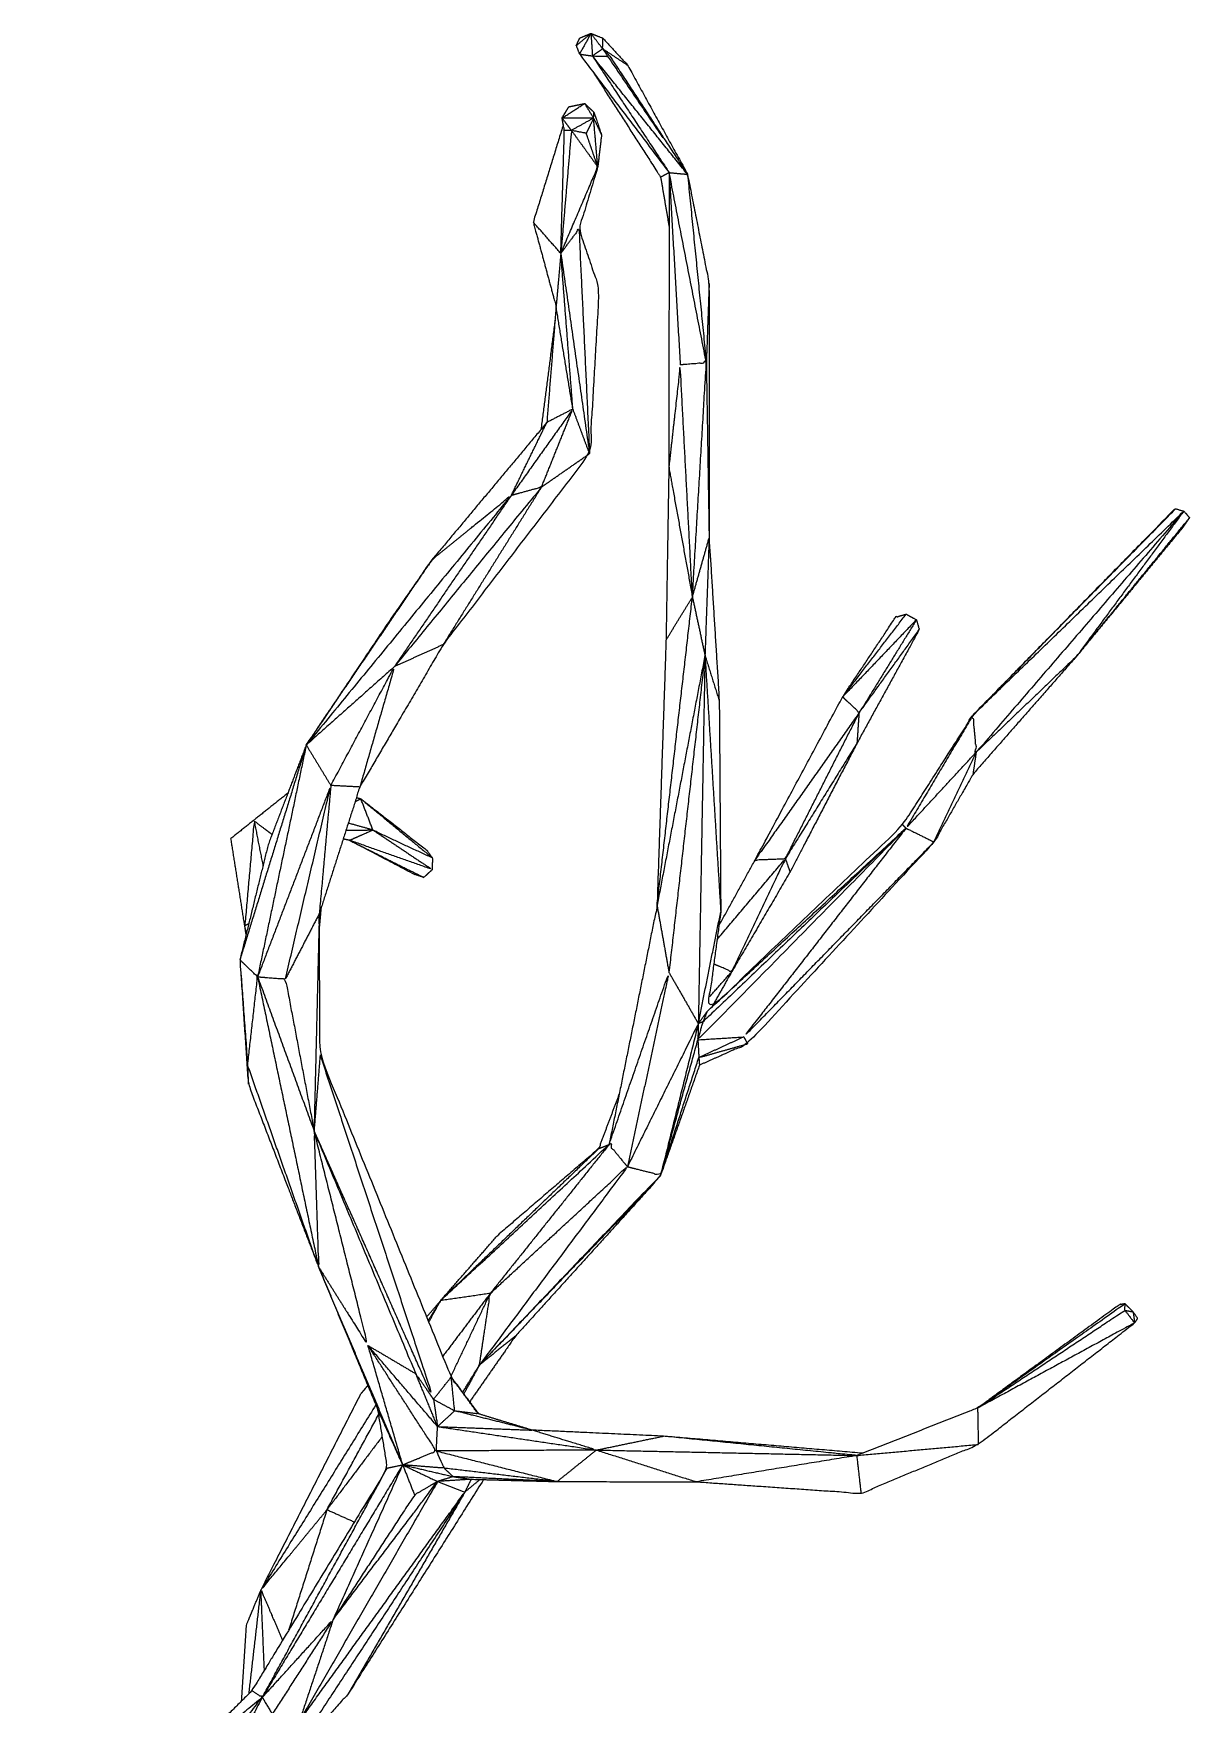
# Model space of a CAD drawing. Header units: centimetres. Extents: x 7653 to 15270, y 5751 to 14937.
# Drawn here: x 9542 to 9907, y 13782 to 14310 of the extents above; entities that cross this region are included whole.
import ezdxf

# ---------------------------------------------------------------- set-up
doc = ezdxf.new("R2010")
doc.units = ezdxf.units.CM
doc.layers.add('Make2D$Visible$Curves$Layer0', color=7, linetype='Continuous', true_color=0x000000)

msp = doc.modelspace()

# ---------------------------------------------------------------- linework, layer by layer
at = {"layer": 'Make2D$Visible$Curves$Layer0'}
for points in [[(9717.91, 14310.2), (9715.58, 14308.26), (9713.26, 14306.32)], [(9717.91, 14310.2), (9718.14, 14306.65), (9718.37, 14303.09)], [(9721.58, 14305.35), (9719.75, 14307.78), (9717.91, 14310.2)], [(9721.58, 14305.35), (9719.98, 14304.22), (9718.37, 14303.09)], [(9718.37, 14303.09), (9730.48, 14284.67), (9742.6, 14266.25)], [(9721.58, 14305.35), (9731.08, 14291.3), (9740.58, 14277.26)], [(9718.74, 14283.49), (9717.33, 14285.78), (9715.92, 14288.07)], [(9718.74, 14283.49), (9713.77, 14283.49), (9708.81, 14283.49)], [(9718.74, 14283.49), (9715.23, 14281.53), (9711.73, 14279.57)], [(9718.74, 14283.49), (9718.79, 14284.4), (9718.85, 14285.31)], [(9718.74, 14283.49), (9719.99, 14280.81), (9721.24, 14278.12)], [(9711.73, 14279.57), (9710.62, 14279.55), (9709.51, 14279.52)], [(9711.73, 14279.57), (9715.9, 14273.82), (9720.06, 14268.07)], [(9742.6, 14266.25), (9741.25, 14265.52), (9739.91, 14264.8)], [(9742.6, 14266.25), (9745.5, 14265.98), (9748.4, 14265.71)], [(9748.4, 14265.71), (9751.37, 14235.95), (9754.35, 14206.2)], [(9708.4, 14240.73), (9704.05, 14245.66), (9699.69, 14250.6)], [(9708.4, 14240.73), (9712.93, 14209.12), (9717.47, 14177.51)], [(9755.23, 14231.2), (9754.79, 14218.7), (9754.35, 14206.2)], [(9712.2, 14191.61), (9709.55, 14207.77), (9706.9, 14223.92)], [(9706.57, 14219.69), (9704.35, 14202.41), (9702.13, 14185.14)], [(9754.35, 14206.2), (9754.78, 14178.52), (9755.22, 14150.85)], [(9712.2, 14191.61), (9708.09, 14189.48), (9703.98, 14187.35)], [(9717.47, 14177.51), (9714.84, 14184.56), (9712.2, 14191.61)], [(9692.77, 14164.37), (9698.37, 14175.86), (9703.98, 14187.35)], [(9702.32, 14166.99), (9709.89, 14172.25), (9717.47, 14177.51)], [(9702.32, 14166.99), (9686.78, 14142.1), (9671.24, 14117.2)], [(9692.77, 14164.37), (9674.31, 14137.31), (9655.86, 14110.26)], [(9838.57, 14094.96), (9870.55, 14127.52), (9902.53, 14160.09)], [(9871.14, 14113.38), (9889.04, 14135.33), (9906.95, 14157.28)], [(9749.95, 14132.23), (9752.58, 14141.54), (9755.22, 14150.85)], [(9755.22, 14150.85), (9754.56, 14132.33), (9753.91, 14113.82)], [(9738.78, 14034.79), (9744.36, 14083.51), (9749.95, 14132.23)], [(9741.62, 14118.61), (9745.79, 14125.42), (9749.95, 14132.23)], [(9671.24, 14117.2), (9663.55, 14113.73), (9655.86, 14110.26)], [(9802.67, 14095.75), (9812.13, 14108.85), (9821.58, 14121.94)], [(9753.91, 14113.82), (9746.34, 14074.31), (9738.78, 14034.79)], [(9753.91, 14113.82), (9748.23, 14063.76), (9742.54, 14013.69)], [(9753.91, 14113.82), (9752.86, 14055.66), (9751.81, 13997.51)], [(9753.91, 14113.82), (9756.41, 14073.31), (9758.9, 14032.8)], [(9655.86, 14110.26), (9641.93, 14097.87), (9628, 14085.49)], [(9802.02, 14086.26), (9802.34, 14091), (9802.67, 14095.75)], [(9628, 14085.49), (9617.52, 14051.57), (9607.04, 14017.64)], [(9628, 14085.49), (9620.32, 14048.89), (9612.64, 14012.3)], [(9628, 14085.49), (9631.88, 14079.1), (9635.76, 14072.71)], [(9802.02, 14086.26), (9790.66, 14067.93), (9779.3, 14049.61)], [(9826.23, 14054.87), (9832.94, 14069.09), (9839.66, 14083.31)], [(9838.63, 14076.37), (9839.15, 14079.84), (9839.66, 14083.31)], [(9622.18, 14070.28), (9613.2, 14063.13), (9604.21, 14055.98)], [(9644.92, 14072.22), (9640.34, 14072.46), (9635.76, 14072.71)], [(9643.47, 14067.68), (9644.35, 14068.09), (9645.24, 14068.5)], [(9645.24, 14068.5), (9656.53, 14059.18), (9667.83, 14049.85)], [(9649.05, 14058.66), (9647.14, 14063.58), (9645.24, 14068.5)], [(9611.54, 14061.48), (9612.93, 14054.42), (9614.33, 14047.36)], [(9649.05, 14058.66), (9645.16, 14059.73), (9641.27, 14060.81)], [(9817.4, 14059.24), (9816.89, 14059.72), (9816.39, 14060.21)], [(9817.4, 14059.24), (9821.81, 14057.05), (9826.23, 14054.87)], [(9640.57, 14058.62), (9644.81, 14058.64), (9649.05, 14058.66)], [(9641.65, 14055.4), (9653.39, 14049.53), (9665.14, 14043.66)], [(9779.3, 14049.61), (9780.04, 14047.49), (9780.77, 14045.38)], [(9632.14, 14027.28), (9632.47, 14030.83), (9632.8, 14034.38)], [(9738.78, 14034.79), (9740.66, 14024.24), (9742.54, 14013.69)], [(9751.81, 13997.51), (9755.35, 14015.15), (9758.9, 14032.8)], [(9609.83, 14029.04), (9609.21, 14028.72), (9608.59, 14028.39)], [(9609.08, 14025.98), (9608.84, 14027.19), (9608.59, 14028.39)], [(9632.11, 14032.21), (9626.76, 14021.91), (9621.42, 14011.61)], [(9612.64, 14012.3), (9622.25, 13966.51), (9631.87, 13920.73)], [(9742.54, 14013.69), (9747.17, 14005.6), (9751.81, 13997.51)], [(9755.3, 14005.92), (9758.84, 14009.91), (9762.38, 14013.91)], [(9751.81, 13997.51), (9753.25, 13999.48), (9754.7, 14001.46)], [(9751.81, 13997.51), (9745.86, 13973.6), (9739.91, 13949.69)], [(9751.81, 13997.51), (9751.74, 13994.95), (9751.67, 13992.4)], [(9739.91, 13949.69), (9745.79, 13971.04), (9751.67, 13992.4)], [(9751.67, 13992.4), (9758.91, 13992.85), (9766.15, 13993.3)], [(9751.67, 13992.4), (9751.83, 13989.59), (9751.98, 13986.78)], [(9766.15, 13993.3), (9766.76, 13992.22), (9767.36, 13991.13)], [(9632.38, 13987.63), (9631.42, 13975.67), (9630.46, 13963.72)], [(9739.91, 13949.69), (9745.95, 13968.23), (9751.98, 13986.78)], [(9751.98, 13986.78), (9752.08, 13985.58), (9752.17, 13984.38)], [(9723.63, 13959.32), (9704.87, 13935.82), (9686.11, 13912.31)], [(9720.31, 13958.01), (9721.97, 13958.67), (9723.63, 13959.32)], [(9737.08, 13946.26), (9709.89, 13917.98), (9682.7, 13889.71)], [(9658.45, 13858.17), (9645.16, 13889.45), (9631.87, 13920.73)], [(9686.11, 13912.31), (9678.25, 13911.17), (9670.4, 13910.02)], [(9686.11, 13912.31), (9678.62, 13902.39), (9671.13, 13892.47)], [(9673.71, 13886.13), (9679.91, 13899.22), (9686.11, 13912.31)], [(9647.49, 13895.87), (9655.06, 13891.4), (9662.63, 13886.93)], [(9658.45, 13858.17), (9652.97, 13877.02), (9647.49, 13895.87)], [(9669.47, 13870.26), (9658.48, 13883.07), (9647.49, 13895.87)], [(9668.19, 13878.86), (9670.99, 13882.39), (9673.79, 13885.93)], [(9677.42, 13881.08), (9680.06, 13885.4), (9682.7, 13889.71)], [(9669.47, 13870.26), (9672.16, 13872.76), (9674.85, 13875.25)], [(9699.28, 13869.14), (9687.07, 13872.19), (9674.85, 13875.25)], [(9840.01, 13876.1), (9840.11, 13870.36), (9840.22, 13864.62)], [(9669.06, 13862.55), (9669.26, 13866.41), (9669.47, 13870.26)], [(9669.47, 13870.26), (9684.38, 13869.7), (9699.28, 13869.14)], [(9651.94, 13867.04), (9643.23, 13855.5), (9634.51, 13843.95)], [(9719.64, 13862.85), (9730.21, 13865.04), (9740.79, 13867.23)], [(9801.83, 13861.12), (9821.03, 13862.87), (9840.22, 13864.62)], [(9719.64, 13862.85), (9694.35, 13862.7), (9669.06, 13862.55)], [(9669.06, 13862.55), (9688.15, 13857.72), (9707.24, 13852.89)], [(9719.64, 13862.85), (9713.44, 13857.87), (9707.24, 13852.89)], [(9719.64, 13862.85), (9735.4, 13857.83), (9751.16, 13852.82)], [(9801.83, 13861.12), (9776.5, 13856.97), (9751.16, 13852.82)], [(9801.83, 13861.12), (9802.5, 13855.17), (9803.17, 13849.21)], [(9658.45, 13858.17), (9636.28, 13821.44), (9614.12, 13784.71)], [(9614.12, 13784.71), (9633.84, 13820.93), (9653.55, 13857.16)], [(9658.45, 13858.17), (9647.47, 13833.76), (9636.49, 13809.36)], [(9658.45, 13858.17), (9660.31, 13853.42), (9662.18, 13848.67)], [(9658.45, 13858.17), (9663.95, 13855.55), (9669.46, 13852.92)], [(9680.08, 13853.62), (9674.77, 13853.27), (9669.46, 13852.92)], [(9671.53, 13857.12), (9672.96, 13855.79), (9674.38, 13854.45)], [(9707.24, 13852.89), (9689.39, 13855.01), (9671.53, 13857.12)], [(9707.24, 13852.89), (9690.81, 13853.67), (9674.38, 13854.45)], [(9674.38, 13854.45), (9677.23, 13854.03), (9680.08, 13853.62)], [(9680.08, 13853.62), (9679.08, 13851.6), (9678.09, 13849.59)], [(9682.86, 13853.54), (9680.48, 13851.56), (9678.09, 13849.59)], [(9678.09, 13849.59), (9659.67, 13817.74), (9641.26, 13785.89)], [(9669.46, 13852.92), (9673.77, 13851.25), (9678.09, 13849.59)], [(9634.51, 13843.95), (9628.47, 13824.94), (9622.43, 13805.93)], [(9643.18, 13840.08), (9638.85, 13842.02), (9634.51, 13843.95)], [(9614.78, 13793.34), (9614.24, 13806), (9613.7, 13818.66)], [(9636.49, 13809.36), (9631.2, 13793.35), (9625.9, 13777.34)], [(9614.12, 13784.71), (9603.17, 13764.16), (9592.21, 13743.62)]]:
    msp.add_open_spline(points, degree=2, dxfattribs=at)
for points, knots in [([(9713.26, 14306.32), (9713.81, 14307.54), (9714.37, 14308.76), (9716.14, 14309.48), (9717.91, 14310.2), (9719.8, 14309.45), (9721.69, 14308.7), (9725.61, 14304.4), (9729.54, 14300.09), (9738.97, 14282.9), (9748.4, 14265.71), (9751.81, 14248.45), (9755.23, 14231.2), (9755.23, 14191.02), (9755.22, 14150.85), (9756.83, 14125.11), (9758.44, 14099.37), (9758.67, 14066.08), (9758.9, 14032.8), (9756.8, 14017.13), (9754.7, 14001.46), (9785.54, 14030.83), (9816.39, 14060.21), (9827.48, 14077.59), (9838.57, 14094.96), (9870.05, 14127.14), (9901.54, 14159.31), (9902.03, 14159.7), (9902.53, 14160.09), (9903.83, 14159.72), (9905.13, 14159.36), (9906.04, 14158.32), (9906.95, 14157.28), (9906.05, 14155.96), (9905.14, 14154.63), (9888.14, 14134.01), (9871.14, 14113.38), (9854.88, 14094.88), (9838.63, 14076.37), (9832.43, 14065.62), (9826.23, 14054.87), (9796.79, 14023), (9767.36, 13991.13), (9759.76, 13987.76), (9752.17, 13984.38)], [-2, -2, -2, -1, -1, 0, 0, 1, 1, 2, 2, 3, 3, 4, 4, 5, 5, 6, 6, 7, 7, 8, 8, 9, 9, 10, 10, 11, 11, 12, 12, 13, 13, 14, 14, 15, 15, 16, 16, 17, 17, 18, 18, 19, 19, 20, 20, 20]), ([(9717.91, 14310.2), (9716.1, 14306.94), (9714.28, 14303.68), (9716.33, 14303.38), (9718.37, 14303.09)], [0, 0, 0, 1, 1, 2, 2, 2]), ([(9729.54, 14300.09), (9725.56, 14302.72), (9721.58, 14305.35), (9721.63, 14307.02), (9721.69, 14308.7)], [0, 0, 0, 1, 1, 2, 2, 2]), ([(9713.26, 14306.32), (9713.77, 14305), (9714.28, 14303.68), (9728.44, 14284.96), (9742.6, 14266.25)], [-1, -1, -1, 0, 0, 1, 1, 1]), ([(9748.4, 14265.71), (9733.38, 14284.4), (9718.37, 14303.09), (9720.79, 14303.02), (9723.2, 14302.96)], [0, 0, 0, 1, 1, 1.865737, 1.865737, 1.865737]), ([(9721.58, 14305.35), (9722.77, 14304.14), (9723.95, 14302.94), (9736.17, 14284.32), (9748.4, 14265.71)], [0, 0, 0, 1, 1, 2, 2, 2]), ([(9718.71, 14297.82), (9729.31, 14281.31), (9739.91, 14264.8), (9741.24, 14257.01), (9742.58, 14249.22)], [0.20466, 0.20466, 0.20466, 1, 1, 1.253731, 1.253731, 1.253731]), ([(9710.92, 14287.05), (9713.42, 14287.56), (9715.92, 14288.07), (9717.39, 14286.69), (9718.85, 14285.31), (9720.05, 14281.72), (9721.24, 14278.12), (9720.65, 14273.1), (9720.06, 14268.07), (9717.09, 14258.23), (9714.11, 14248.39), (9717.29, 14238.99), (9720.48, 14229.59), (9718.97, 14203.55), (9717.47, 14177.51), (9694.35, 14147.36), (9671.24, 14117.2), (9658.08, 14094.71), (9644.92, 14072.22), (9638.51, 14052.22), (9632.11, 14032.21)], [-1, -1, -1, 0, 0, 1, 1, 2, 2, 3, 3, 4, 4, 5, 5, 6, 6, 7, 7, 8, 8, 9, 9, 9]), ([(9708.4, 14240.73), (9708.95, 14260.13), (9709.51, 14279.52), (9709.16, 14281.51), (9708.81, 14283.49), (9709.87, 14285.27), (9710.92, 14287.05)], [-2, -2, -2, -1, -1, 0, 0, 1, 1, 1]), ([(9711.73, 14279.57), (9710.27, 14281.53), (9708.81, 14283.49), (9712.36, 14285.78), (9715.92, 14288.07)], [0, 0, 0, 1, 1, 2, 2, 2]), ([(9709.18, 14281.4), (9704.44, 14266), (9699.69, 14250.6), (9703.3, 14237.26), (9706.9, 14223.92), (9705.44, 14205.64), (9703.98, 14187.35)], [0.155044, 0.155044, 0.155044, 1, 1, 2, 2, 3, 3, 3]), ([(9720.06, 14268.07), (9719.4, 14275.78), (9718.74, 14283.49), (9717.58, 14281.08), (9716.42, 14278.67)], [0, 0, 0, 1, 1, 2, 2, 2]), ([(9708.4, 14240.73), (9710.07, 14260.15), (9711.73, 14279.57), (9714.08, 14279.12), (9716.42, 14278.67), (9718.24, 14273.37), (9720.06, 14268.07), (9714.23, 14254.4), (9708.4, 14240.73)], [0, 0, 0, 1, 1, 2, 2, 3, 3, 4, 4, 4]), ([(9742.6, 14266.25), (9742.55, 14219.71), (9742.5, 14173.17), (9742.06, 14145.89), (9741.62, 14118.61), (9740.2, 14076.7), (9738.78, 14034.79), (9731.2, 13997.06), (9723.63, 13959.32)], [0, 0, 0, 1, 1, 2, 2, 3, 3, 4, 4, 4]), ([(9754.35, 14206.2), (9748.47, 14236.22), (9742.6, 14266.25), (9744.35, 14235.89), (9746.1, 14205.53)], [0, 0, 0, 1, 1, 2, 2, 2]), ([(9708.4, 14240.73), (9711.25, 14244.56), (9714.11, 14248.39), (9715.79, 14212.95), (9717.47, 14177.51)], [0, 0, 0, 1, 1, 2, 2, 2]), ([(9712.2, 14191.61), (9710.3, 14216.17), (9708.4, 14240.73), (9707.65, 14232.33), (9706.9, 14223.92)], [0, 0, 0, 1, 1, 2, 2, 2]), ([(9749.95, 14132.23), (9752.15, 14169.21), (9754.35, 14206.2), (9750.22, 14205.86), (9746.1, 14205.53)], [0, 0, 0, 1, 1, 2, 2, 2]), ([(9749.95, 14132.23), (9746.22, 14152.7), (9742.5, 14173.17), (9744.3, 14189.35), (9746.1, 14205.53), (9748.02, 14168.88), (9749.95, 14132.23)], [0, 0, 0, 1, 1, 2, 2, 3, 3, 3]), ([(9702.32, 14166.99), (9707.26, 14179.3), (9712.2, 14191.61), (9702.49, 14177.99), (9692.77, 14164.37)], [0, 0, 0, 1, 1, 2, 2, 2]), ([(9703.98, 14187.35), (9685.88, 14165.71), (9667.78, 14144.07), (9661.34, 14134.87), (9654.91, 14125.67), (9641.46, 14105.58), (9628, 14085.49), (9621.99, 14069.76), (9615.97, 14054.04), (9611.5, 14035.84), (9607.04, 14017.64), (9608.36, 13998), (9609.68, 13978.36), (9620.77, 13949.54), (9631.87, 13920.73), (9641.18, 13898.31), (9650.49, 13875.89), (9652.02, 13866.52), (9653.55, 13857.16), (9632.2, 13822.01), (9610.84, 13786.85), (9597.32, 13773.41), (9583.8, 13759.97), (9563.23, 13736.35), (9542.66, 13712.73), (9542.25, 13711.83), (9541.84, 13710.93)], [0, 0, 0, 1, 1, 2, 2, 3, 3, 4, 4, 5, 5, 6, 6, 7, 7, 8, 8, 9, 9, 10, 10, 11, 11, 12, 12, 12.056202, 12.056202, 12.056202]), ([(9692.77, 14164.37), (9697.54, 14165.68), (9702.32, 14166.99), (9679.09, 14138.63), (9655.86, 14110.26)], [0, 0, 0, 1, 1, 2, 2, 2]), ([(9628, 14085.49), (9660.39, 14124.93), (9692.77, 14164.37), (9680.27, 14154.22), (9667.78, 14144.07), (9647.89, 14114.78), (9628, 14085.49)], [0, 0, 0, 1, 1, 2, 2, 3, 3, 3]), ([(9905.13, 14159.36), (9871.85, 14127.16), (9838.57, 14094.96), (9839.12, 14089.14), (9839.66, 14083.31), (9872.4, 14121.34), (9905.13, 14159.36)], [0, 0, 0, 1, 1, 2, 2, 3, 3, 3]), ([(9905.13, 14159.36), (9888.13, 14136.37), (9871.14, 14113.38), (9855.4, 14098.35), (9839.66, 14083.31)], [0, 0, 0, 1, 1, 2, 2, 2]), ([(9749.95, 14132.23), (9751.93, 14123.03), (9753.91, 14113.82), (9756.17, 14106.59), (9758.44, 14099.37)], [0, 0, 0, 1, 1, 2, 2, 2]), ([(9758.31, 14028.4), (9764.04, 14038.81), (9769.78, 14049.23), (9783.57, 14074.95), (9797.37, 14100.66), (9805.77, 14113.28), (9814.17, 14125.89), (9815.82, 14126.35), (9817.46, 14126.82), (9819.08, 14125.93), (9820.7, 14125.04), (9821.14, 14123.49), (9821.58, 14121.94), (9811.8, 14104.1), (9802.02, 14086.26), (9791.39, 14065.82), (9780.77, 14045.38), (9771.58, 14029.64), (9762.38, 14013.91), (9759.21, 14008.3), (9756.04, 14002.7)], [1.332357, 1.332357, 1.332357, 2, 2, 3, 3, 4, 4, 5, 5, 6, 6, 7, 7, 8, 8, 9, 9, 10, 10, 10.54318, 10.54318, 10.54318]), ([(9820.7, 14125.04), (9811.68, 14110.39), (9802.67, 14095.75), (9800.02, 14098.21), (9797.37, 14100.66)], [0, 0, 0, 1, 1, 2, 2, 2]), ([(9820.7, 14125.04), (9809.03, 14112.85), (9797.37, 14100.66), (9807.42, 14113.74), (9817.46, 14126.82)], [0, 0, 0, 1, 1, 2, 2, 2]), ([(9635.76, 14072.71), (9645.81, 14091.48), (9655.86, 14110.26), (9650.39, 14091.24), (9644.92, 14072.22)], [0, 0, 0, 1, 1, 2, 2, 2]), ([(9802.67, 14095.75), (9790.99, 14072.68), (9779.3, 14049.61), (9774.54, 14049.42), (9769.78, 14049.23), (9786.22, 14072.49), (9802.67, 14095.75)], [0, 0, 0, 1, 1, 2, 2, 3, 3, 3]), ([(9838.57, 14094.96), (9827.99, 14077.1), (9817.4, 14059.24), (9828.53, 14071.27), (9839.66, 14083.31)], [0, 0, 0, 1, 1, 2, 2, 2]), ([(9621.42, 14011.61), (9628.59, 14042.16), (9635.76, 14072.71), (9624.2, 14042.5), (9612.64, 14012.3)], [0, 0, 0, 1, 1, 2, 2, 2]), ([(9635.76, 14072.71), (9633.93, 14052.46), (9632.11, 14032.21), (9631.28, 13997.97), (9630.46, 13963.72)], [0, 0, 0, 1, 1, 2, 2, 2]), ([(9643.84, 14068.9), (9644.54, 14068.7), (9645.24, 14068.5), (9655.65, 14060.38), (9666.06, 14052.27), (9666.94, 14051.06), (9667.83, 14049.85), (9667.81, 14048.01), (9667.8, 14046.17), (9666.47, 14044.92), (9665.14, 14043.66), (9663.57, 14044.18), (9662, 14044.69), (9651.82, 14050.05), (9641.65, 14055.4), (9640.65, 14055.6), (9639.66, 14055.8)], [0.924589, 0.924589, 0.924589, 1, 1, 2, 2, 3, 3, 4, 4, 5, 5, 6, 6, 7, 7, 7.125681, 7.125681, 7.125681]), ([(9617.19, 14057.23), (9614.36, 14059.36), (9611.54, 14061.48), (9610.06, 14044.94), (9608.59, 14028.39)], [0.306591, 0.306591, 0.306591, 1, 1, 2, 2, 2]), ([(9817.4, 14059.24), (9784.53, 14025.82), (9751.67, 13992.4), (9752.51, 13995.26), (9753.36, 13998.12)], [0, 0, 0, 1, 1, 2, 2, 2]), ([(9817.4, 14059.24), (9786.05, 14030.35), (9754.7, 14001.46), (9754.03, 13999.79), (9753.36, 13998.12), (9785.38, 14028.68), (9817.4, 14059.24)], [0, 0, 0, 1, 1, 2, 2, 3, 3, 3]), ([(9817.4, 14059.24), (9791.78, 14026.27), (9766.15, 13993.3), (9796.19, 14024.09), (9826.23, 14054.87)], [0, 0, 0, 1, 1, 2, 2, 2]), ([(9609, 14025.63), (9608.79, 14027.01), (9608.59, 14028.39), (9606.4, 14042.19), (9604.21, 14055.98)], [-0.057646, -0.057646, -0.057646, 0, 0, 1, 1, 1]), ([(9641.65, 14055.4), (9645.35, 14057.03), (9649.05, 14058.66), (9658.44, 14054.25), (9667.83, 14049.85)], [0, 0, 0, 1, 1, 2, 2, 2]), ([(9649.05, 14058.66), (9658.42, 14052.41), (9667.8, 14046.17), (9654.72, 14050.79), (9641.65, 14055.4)], [0, 0, 0, 1, 1, 2, 2, 2]), ([(9757.73, 14024.09), (9768.52, 14036.85), (9779.3, 14049.61), (9770.84, 14031.76), (9762.38, 14013.91), (9759.54, 14015.11), (9756.69, 14016.31)], [-0.807874, -0.807874, -0.807874, 0, 0, 1, 1, 1.581795, 1.581795, 1.581795]), ([(9682.55, 13874.22), (9678.17, 13880.07), (9673.79, 13885.93), (9653.08, 13936.78), (9632.38, 13987.63), (9632.24, 14009.92), (9632.11, 14032.21)], [-0.691622, -0.691622, -0.691622, 0, 0, 1, 1, 2, 2, 2]), ([(9609.49, 13984.41), (9611.07, 13998.35), (9612.64, 14012.3), (9609.84, 14014.97), (9607.04, 14017.64), (9608.27, 14001.03), (9609.49, 13984.41), (9609.59, 13981.38), (9609.68, 13978.36)], [0, 0, 0, 1, 1, 2, 2, 3, 3, 4, 4, 4]), ([(9612.64, 14012.3), (9621.55, 13988.01), (9630.46, 13963.72), (9631.16, 13942.22), (9631.87, 13920.73), (9620.68, 13952.57), (9609.49, 13984.41)], [0, 0, 0, 1, 1, 2, 2, 3, 3, 3]), ([(9612.64, 14012.3), (9617.03, 14011.95), (9621.42, 14011.61), (9625.94, 13987.66), (9630.46, 13963.72)], [0, 0, 0, 1, 1, 2, 2, 2]), ([(9723.63, 13959.32), (9733.08, 13986.51), (9742.54, 14013.69), (9735.98, 13983.01), (9729.41, 13952.33)], [0, 0, 0, 1, 1, 2, 2, 2]), ([(9753.36, 13998.12), (9752.58, 13997.81), (9751.81, 13997.51), (9740.61, 13974.92), (9729.41, 13952.33)], [0, 0, 0, 1, 1, 2, 2, 2]), ([(9766.15, 13993.3), (9759.07, 13990.04), (9751.98, 13986.78), (9759.67, 13988.96), (9767.36, 13991.13)], [0, 0, 0, 1, 1, 2, 2, 2]), ([(9632.38, 13987.63), (9650.28, 13933.24), (9668.19, 13878.86), (9649.33, 13921.29), (9630.46, 13963.72)], [0, 0, 0, 1, 1, 2, 2, 2]), ([(9752.17, 13984.38), (9746.04, 13967.03), (9739.91, 13949.69), (9738.49, 13947.97), (9737.08, 13946.26)], [-1, -1, -1, 0, 0, 1, 1, 1]), ([(9726.85, 13975.37), (9723.58, 13966.69), (9720.31, 13958.01), (9704.38, 13944.33), (9688.45, 13930.65)], [0.54267, 0.54267, 0.54267, 1, 1, 2, 2, 2]), ([(9668.19, 13878.86), (9665.41, 13882.89), (9662.63, 13886.93), (9646.55, 13925.33), (9630.46, 13963.72)], [0, 0, 0, 1, 1, 2, 2, 2]), ([(9631.87, 13920.73), (9639.68, 13908.3), (9647.49, 13895.87), (9638.98, 13929.79), (9630.46, 13963.72)], [0, 0, 0, 1, 1, 2, 2, 2]), ([(9670.4, 13910.02), (9697.02, 13934.67), (9723.63, 13959.32), (9726.52, 13955.83), (9729.41, 13952.33)], [0, 0, 0, 1, 1, 2, 2, 2]), ([(9720.31, 13958.01), (9720.31, 13958.01), (9720.31, 13958.01), (9695.35, 13934.01), (9670.4, 13910.02)], [0.999993, 0.999993, 0.999993, 1, 1, 2, 2, 2]), ([(9729.41, 13952.33), (9734.66, 13951.01), (9739.91, 13949.69), (9711.31, 13919.7), (9682.7, 13889.71)], [0, 0, 0, 1, 1, 2, 2, 2]), ([(9682.7, 13889.71), (9706.06, 13921.02), (9729.41, 13952.33), (9707.76, 13932.32), (9686.11, 13912.31), (9684.4, 13901.01), (9682.7, 13889.71)], [0, 0, 0, 1, 1, 2, 2, 3, 3, 3]), ([(9737.08, 13946.26), (9715.57, 13922.54), (9694.06, 13898.82), (9686.85, 13888.47), (9679.63, 13878.12)], [0, 0, 0, 1, 1, 1.498389, 1.498389, 1.498389]), ([(9666.05, 13904.94), (9668.23, 13907.48), (9670.4, 13910.02), (9679.43, 13920.34), (9688.45, 13930.65)], [-0.173058, -0.173058, -0.173058, 0, 0, 1, 1, 1]), ([(9666.73, 13903.27), (9668.57, 13906.64), (9670.4, 13910.02), (9668.46, 13906.89), (9666.52, 13903.77)], [1.8977965, 1.8977965, 1.8977965, 2, 2, 2.0683966, 2.0683966, 2.0683966]), ([(9680.08, 13853.62), (9693.66, 13853.25), (9707.24, 13852.89), (9729.2, 13852.85), (9751.16, 13852.82), (9777.17, 13851.01), (9803.17, 13849.21), (9821.69, 13856.92), (9840.22, 13864.62), (9864.9, 13883.81), (9889.58, 13903.01), (9890.07, 13903.7), (9890.57, 13904.4), (9889.85, 13905.44), (9889.14, 13906.48), (9887.86, 13907.76), (9886.58, 13909.05), (9885.67, 13908.89), (9884.75, 13908.74), (9862.38, 13892.42), (9840.01, 13876.1), (9820.92, 13868.61), (9801.83, 13861.12)], [-8, -8, -8, -7, -7, -6, -6, -5, -5, -4, -4, -3, -3, -2, -2, -1, -1, 0, 0, 1, 1, 2, 2, 3, 3, 3]), ([(9886.51, 13906.98), (9886.55, 13908.01), (9886.58, 13909.05), (9863.29, 13892.57), (9840.01, 13876.1)], [0, 0, 0, 1, 1, 2, 2, 2]), ([(9840.01, 13876.1), (9864.79, 13889.55), (9889.58, 13903.01), (9888.05, 13904.99), (9886.51, 13906.98), (9863.26, 13891.54), (9840.01, 13876.1)], [0, 0, 0, 1, 1, 2, 2, 3, 3, 3]), ([(9886.51, 13906.98), (9887.83, 13906.73), (9889.14, 13906.48), (9889.36, 13904.74), (9889.58, 13903.01)], [0, 0, 0, 1, 1, 2, 2, 2]), ([(9658.45, 13858.17), (9663.75, 13860.36), (9669.06, 13862.55), (9658.27, 13879.21), (9647.49, 13895.87)], [0, 0, 0, 1, 1, 2, 2, 2]), ([(9694.06, 13898.82), (9688.38, 13894.27), (9682.7, 13889.71), (9680.23, 13885.17), (9677.76, 13880.62)], [2, 2, 2, 3, 3, 3.280645, 3.280645, 3.280645]), ([(9668.19, 13878.86), (9668.83, 13874.56), (9669.47, 13870.26), (9666.05, 13878.6), (9662.63, 13886.93)], [0, 0, 0, 1, 1, 2, 2, 2]), ([(9668.19, 13878.86), (9671.52, 13877.05), (9674.85, 13875.25), (9674.32, 13880.59), (9673.79, 13885.93)], [0, 0, 0, 1, 1, 2, 2, 2]), ([(9674.85, 13875.25), (9678.54, 13874.8), (9682.22, 13874.35), (9678, 13880.14), (9673.79, 13885.93)], [0, 0, 0, 1, 1, 2, 2, 2]), ([(9607.59, 13783.62), (9608.36, 13795.63), (9609.14, 13807.64), (9611.42, 13813.15), (9613.7, 13818.66), (9629.49, 13849.66), (9645.27, 13880.66)], [-1.374892, -1.374892, -1.374892, -1, -1, 0, 0, 1, 1, 1]), ([(9647.46, 13883.19), (9646.36, 13881.93), (9645.27, 13880.66), (9646.36, 13881.93), (9647.45, 13883.21)], [1.949228, 1.949228, 1.949228, 2, 2, 2.0869573, 2.0869573, 2.0869573]), ([(9649.98, 13877.12), (9631.84, 13847.89), (9613.7, 13818.66), (9624.11, 13831.3), (9634.51, 13843.95), (9642.66, 13858.95), (9650.81, 13873.95)], [-0.639881, -0.639881, -0.639881, 0, 0, 1, 1, 1.454125, 1.454125, 1.454125]), ([(9653.55, 13857.16), (9656, 13857.66), (9658.45, 13858.17), (9654.47, 13867.03), (9650.49, 13875.89)], [0, 0, 0, 1, 1, 2, 2, 2]), ([(9803.64, 13861.83), (9772.21, 13864.53), (9740.79, 13867.23), (9720.04, 13868.19), (9699.28, 13869.14), (9690.75, 13871.74), (9682.22, 13874.35)], [0.076359, 0.076359, 0.076359, 1, 1, 2, 2, 3, 3, 3]), ([(9669.47, 13870.26), (9694.55, 13866.56), (9719.64, 13862.85), (9709.46, 13865.99), (9699.28, 13869.14)], [0, 0, 0, 1, 1, 2, 2, 2]), ([(9719.64, 13862.85), (9760.74, 13861.99), (9801.83, 13861.12), (9771.31, 13864.18), (9740.79, 13867.23)], [0, 0, 0, 1, 1, 2, 2, 2]), ([(9669.06, 13862.55), (9670.29, 13859.84), (9671.53, 13857.12), (9664.99, 13857.65), (9658.45, 13858.17)], [0, 0, 0, 1, 1, 2, 2, 2]), ([(9684.01, 13853.52), (9662.63, 13819.7), (9641.26, 13785.89), (9632.02, 13775.64), (9622.79, 13765.39), (9587.37, 13717.41), (9551.96, 13669.44), (9562.2, 13654.75), (9572.44, 13640.07), (9582.9, 13627.84), (9593.35, 13615.61)], [0.084196, 0.084196, 0.084196, 1, 1, 2, 2, 3, 3, 4, 4, 5, 5, 5]), ([(9636.49, 13809.36), (9652.97, 13831.14), (9669.46, 13852.92), (9647.68, 13815.13), (9625.9, 13777.34)], [0, 0, 0, 1, 1, 2, 2, 2]), ([(9658.45, 13858.17), (9666.41, 13856.31), (9674.38, 13854.45), (9671.92, 13853.68), (9669.46, 13852.92)], [0, 0, 0, 1, 1, 2, 2, 2]), ([(9625.9, 13777.34), (9652, 13813.46), (9678.09, 13849.59), (9650.44, 13807.49), (9622.79, 13765.39)], [0, 0, 0, 1, 1, 2, 2, 2]), ([(9669.46, 13852.92), (9665.82, 13850.8), (9662.18, 13848.67), (9649.34, 13829.01), (9636.49, 13809.36)], [0, 0, 0, 1, 1, 2, 2, 2]), ([(9609.92, 13785.93), (9611.81, 13802.29), (9613.7, 13818.66), (9617.1, 13810.71), (9620.51, 13802.76)], [1.564234, 1.564234, 1.564234, 2, 2, 2.928103, 2.928103, 2.928103]), ([(9614.12, 13784.71), (9625.31, 13797.03), (9636.49, 13809.36), (9626.89, 13794.4), (9617.29, 13779.45)], [0, 0, 0, 1, 1, 2, 2, 2]), ([(9577.74, 13738.68), (9595.93, 13761.69), (9614.12, 13784.71), (9612.48, 13785.78), (9610.84, 13786.85)], [0, 0, 0, 1, 1, 2, 2, 2]), ([(9614.12, 13784.71), (9598.96, 13772.34), (9583.8, 13759.97), (9580.77, 13749.32), (9577.74, 13738.68)], [0, 0, 0, 1, 1, 2, 2, 2]), ([(9614.12, 13784.71), (9615.71, 13782.08), (9617.29, 13779.45), (9604.75, 13761.53), (9592.21, 13743.62)], [0, 0, 0, 1, 1, 2, 2, 2])]:
    msp.add_open_spline(points, degree=2, knots=knots, dxfattribs=at)

doc.saveas('drawing.dxf')
